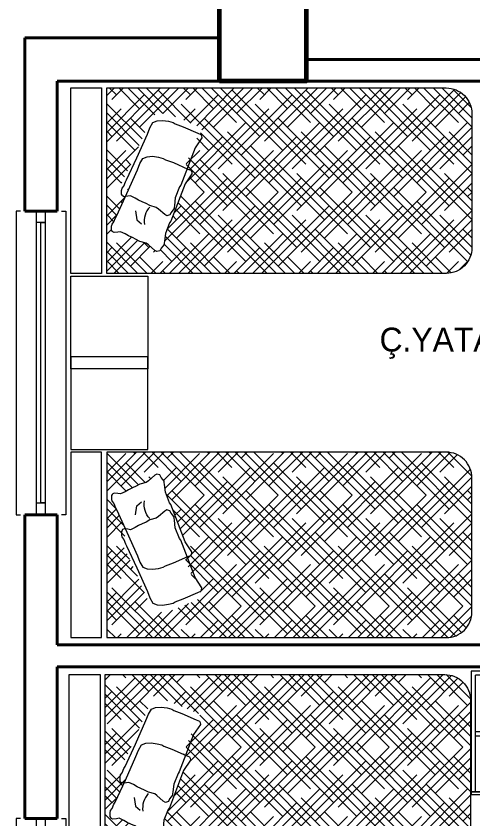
# Model space of a CAD drawing. Header units: millimetres. Extents: x 1393 to 3101, y -2944 to -480.
# Drawn here: x 1393.1 to 1604, y -1550 to -1179.8 of the extents above; entities that cross this region are included whole.
import ezdxf

# ---------------------------------------------------------------- set-up
doc = ezdxf.new("R2010")
doc.units = ezdxf.units.MM
for name, color, linetype, lineweight in [('DUVAR', 7, 'Continuous', 40), ('kolon', 1, 'Continuous', 40), ('Pencere-kapı', 142, 'Continuous', 20), ('TEFRİŞ_İÇ', 224, 'Continuous', 13), ('yazı', 253, 'Continuous', 20)]:
    doc.layers.add(name, color=color, linetype=linetype, lineweight=lineweight)
doc.styles.get("Standard").update_dxf_attribs({"font": 'EtrFont'})

# ---------------------------------------------------------------- blocks, each defined once
blk = doc.blocks.new('a56')
at = {"layer": 'Pencere-kapı', "linetype": 'Continuous', "flags": 128}
for points in [[(1395.053171, -1549.821931), (1393.053171, -1549.821931), (1393.053171, -1689.821931), (1395.05317, -1689.821931)], [(1402.553171, -1689.821931), (1402.553171, -1549.821931), (1406.553171, -1549.821931), (1406.553171, -1689.821931), (1402.553171, -1689.821931), (1402.553171, -1684.27463), (1406.553171, -1684.27463), (1404.553171, -1684.27463), (1404.553171, -1555.017708), (1406.553171, -1555.017708), (1402.553171, -1555.017708)], [(1414.053172, -1549.821931), (1416.053172, -1549.821931), (1416.053171, -1689.821931), (1414.053171, -1689.821931)]]:
    blk.add_lwpolyline(points, dxfattribs=at)
blk = doc.blocks.new('YATAK_90')
at = {"layer": 'TEFRİŞ_İÇ'}
h = blk.add_hatch(dxfattribs=at)
h.set_pattern_fill('HOUND', color=51, scale=0.02, angle=315, style=0, pattern_type=2)
h.set_pattern_definition([(45, (-337.610665, -68.087708), (0.1122532015, 0.067351921), [0.508, -0.254]), (315, (-337.610665, -68.087708), (-0.1122532015, 0.067351921), [0.508, -0.254])])
h.paths.add_polyline_path([(0.3569, 0.4236), (0.3569, -0.4764), (-1.2931, -0.4764), (-1.3126, -0.4749), (-1.3317, -0.4703), (-1.3498, -0.4628), (-1.3665, -0.4525), (-1.3815, -0.4398), (-1.3942, -0.4249), (-1.4045, -0.4082), (-1.412, -0.39), (-1.4165, -0.371), (-1.4181, -0.3514), (-1.4181, 0.2986), (-1.4165, 0.3181), (-1.412, 0.3372), (-1.4045, 0.3553), (-1.3942, 0.3721), (-1.3815, 0.387), (-1.3665, 0.3997), (-1.3498, 0.41), (-1.3317, 0.4175), (-1.3126, 0.4221), (-1.2931, 0.4236)])
h.paths.add_polyline_path([(-0.0571, -0.0606), (-0.0561, -0.07), (-0.0526, -0.077), (-0.037, -0.0832), (-0.0226, -0.0895), (-0.0724, -0.2195), (-0.1054, -0.2688), (-0.1044, -0.2782), (-0.1009, -0.2852), (-0.0853, -0.2914), (-0.0154, -0.3222), (0.0236, -0.3366), (0.0339, -0.3428), (0.0565, -0.349), (0.0853, -0.3531), (0.112, -0.351), (0.1326, -0.3428), (0.1469, -0.3181), (0.1593, -0.2873), (0.2106, -0.1721), (0.26, -0.0652), (0.2661, -0.0549), (0.2743, -0.0343), (0.2826, -0.024), (0.2846, -0.0138), (0.2846, -0.0035), (0.2846, 0.0048), (0.2821, 0.0097), (0.2794, 0.0133), (0.2723, 0.0171), (0.2538, 0.015), (0.2492, 0.0143), (0.259, 0.0361), (0.3083, 0.143), (0.3145, 0.1533), (0.3227, 0.1739), (0.3309, 0.1842), (0.333, 0.1944), (0.333, 0.2047), (0.333, 0.213), (0.3305, 0.2179), (0.3278, 0.2215), (0.3206, 0.2253), (0.3021, 0.2232), (0.2898, 0.2212), (0.2672, 0.2315), (0.2508, 0.2417), (0.2323, 0.25), (0.2138, 0.2582), (0.1953, 0.2685), (0.1644, 0.2767), (0.1542, 0.2849), (0.1233, 0.3117), (0.1131, 0.3178), (0.0987, 0.3137), (0.0925, 0.3014), (0.0843, 0.2911), (0.0781, 0.2829), (0.0781, 0.2767), (0.076, 0.2673), (0.0719, 0.2302), (0.0514, 0.178), (0.0453, 0.1698), (-0.0241, -0.0113)])
at = {"layer": 'TEFRİŞ_İÇ', "linetype": 'Continuous'}
for p, q in [((0.1569, 0.8862), (0.5319, 0.8862)), ((0.1569, 0.4362), (0.1569, 0.8862)), ((0.5319, 0.8862), (0.5319, 0.4362)), ((0.5319, 0.4362), (0.1569, 0.4362)), ((0.2102, 0.1628), (0.1871, 0.1821)), ((0.2163, 0.1197), (0.2102, 0.1628))]:
    blk.add_line(p, q, dxfattribs=at)
at = {"layer": 'TEFRİŞ_İÇ', "linetype": 'Continuous', "flags": 128}
blk.add_lwpolyline([(-1.2931, 0.4236), (0.3569, 0.4236), (0.3569, -0.4764), (-1.2931, -0.4764, -0.414214), (-1.4181, -0.3514), (-1.4181, 0.2986, -0.414214)], format="xyb", close=True, dxfattribs=at)
for points in [[(0.5319, 0.4236), (0.5319, -0.4764), (0.3819, -0.4764), (0.3819, 0.4236)], [(0.0781, 0.2829), (0.0843, 0.2911), (0.0925, 0.3014), (0.0987, 0.3137), (0.1131, 0.3178), (0.1233, 0.3117), (0.1542, 0.2849), (0.1644, 0.2767), (0.1953, 0.2685), (0.2138, 0.2582), (0.2323, 0.25), (0.2508, 0.2417), (0.2672, 0.2315), (0.2898, 0.2212), (0.3021, 0.2232), (0.3206, 0.2253), (0.3278, 0.2215), (0.3305, 0.2179), (0.333, 0.213), (0.333, 0.2047), (0.333, 0.1944), (0.3309, 0.1842), (0.3227, 0.1739), (0.3145, 0.1533), (0.3083, 0.143), (0.259, 0.0361), (0.2076, -0.0791), (0.1953, -0.1099), (0.1809, -0.1346), (0.1603, -0.1428), (0.1336, -0.1449), (0.1048, -0.1408), (0.0822, -0.1346), (0.072, -0.1284), (0.0329, -0.114), (-0.037, -0.0832), (-0.0526, -0.077), (-0.0561, -0.07), (-0.0571, -0.0606), (-0.0241, -0.0113), (0.0453, 0.1698), (0.0514, 0.178), (0.0719, 0.2302), (0.076, 0.2673), (0.0781, 0.2767)], [(0.0298, 0.109), (0.036, 0.1172), (0.0442, 0.1275), (0.0503, 0.1398), (0.0647, 0.144), (0.075, 0.1378), (0.1058, 0.1111), (0.1161, 0.1028), (0.1469, 0.0946), (0.1654, 0.0843), (0.1839, 0.0761), (0.2024, 0.0679), (0.2189, 0.0576), (0.2415, 0.0473), (0.2538, 0.0494), (0.2723, 0.0514), (0.2794, 0.0477), (0.2821, 0.044), (0.2846, 0.0391), (0.2846, 0.0308), (0.2846, 0.0206), (0.2826, 0.0103), (0.2743, 0), (0.2661, -0.0206), (0.26, -0.0308), (0.2106, -0.1378), (0.1593, -0.253), (0.1469, -0.2838), (0.1326, -0.3085), (0.112, -0.3167), (0.0853, -0.3188), (0.0565, -0.3147), (0.0339, -0.3085), (0.0236, -0.3023), (-0.0154, -0.2879), (-0.0853, -0.2571), (-0.1009, -0.2509), (-0.1044, -0.2439), (-0.1054, -0.2344), (-0.0724, -0.1852), (-0.0031, -0.0041), (0.0031, 0.0041), (0.0236, 0.0563), (0.0277, 0.0934), (0.0298, 0.1028)]]:
    blk.add_lwpolyline(points, close=True, dxfattribs=at)
at = {"layer": 'TEFRİŞ_İÇ', "linetype": 'Continuous'}
blk.add_arc((0.0747, 0.1705), 0.1005, 316.5761, 9.3441, dxfattribs=at)
blk = doc.blocks.new('VVVV')
at = {"layer": 'TEFRİŞ_İÇ'}
for p, q in [((0.571137, 0.195119), (-0.306633, 0.195119)), ((-0.306633, 0.195119), (-0.306633, -0.360985)), ((0.571137, 0.195119), (0.571137, -0.360985)), ((0.329303, 0.176119), (-0.287633, 0.176119)), ((-0.287633, -0.360985), (-0.287633, 0.176119)), ((0.329303, 0.176119), (0.552137, 0.176119)), ((0.552137, -0.360985), (0.552137, 0.176119)), ((-0.250036, 0.129544), (-0.250036, -0.085485)), ((-0.230034, 0.128285), (-0.209347, -0.085485)), ((-0.170064, 0.129544), (-0.170064, -0.085485)), ((-0.147198, 0.128285), (-0.12651, -0.085485)), ((-0.087228, 0.129544), (-0.087228, -0.085485)), ((-0.053678, 0.129544), (-0.053678, -0.085485)), ((-0.033676, 0.128285), (-0.012989, -0.085485)), ((0.026294, 0.129544), (0.026294, -0.085485)), ((0.067465, 0.129544), (0.067465, -0.085485)), ((0.087466, 0.128285), (0.108153, -0.085485)), ((0.147436, 0.129544), (0.147436, -0.085485)), ((0.170303, 0.128285), (0.19099, -0.085485)), ((0.230273, 0.129544), (0.230273, -0.085485)), ((0.263823, 0.129544), (0.263823, -0.085485)), ((0.283824, 0.128285), (0.304512, -0.085485)), ((0.343794, 0.129544), (0.343794, -0.085485)), ((0.366661, 0.128285), (0.387348, -0.085485)), ((0.426631, 0.129544), (0.426631, -0.085485)), ((0.455581, 0.129544), (0.455581, -0.085485)), ((0.478448, 0.128285), (0.499135, -0.085485)), ((0.538418, 0.129544), (0.538418, -0.085485)), ((0.552137, -0.085485), (-0.287633, -0.085485)), ((0.552137, -0.104485), (-0.287633, -0.104485)), ((-0.250036, -0.104485), (-0.250036, -0.31722)), ((-0.207374, -0.104485), (-0.187251, -0.31722)), ((-0.170064, -0.104485), (-0.170064, -0.31722)), ((-0.124537, -0.104485), (-0.104414, -0.31722)), ((-0.087228, -0.104485), (-0.087228, -0.31722)), ((-0.053678, -0.104485), (-0.053678, -0.31722)), ((-0.011016, -0.104485), (0.009107, -0.31722)), ((0.026294, -0.104485), (0.026294, -0.31722)), ((0.067465, -0.104485), (0.067465, -0.31722)), ((0.110127, -0.104485), (0.13025, -0.31722)), ((0.147436, -0.104485), (0.147436, -0.31722)), ((0.192964, -0.104485), (0.213087, -0.31722)), ((0.230273, -0.104485), (0.230273, -0.31722)), ((0.263823, -0.104485), (0.263823, -0.31722)), ((0.306485, -0.104485), (0.326608, -0.31722)), ((0.343794, -0.104485), (0.343794, -0.31722)), ((0.389322, -0.104485), (0.409445, -0.31722)), ((0.426631, -0.104485), (0.426631, -0.31722)), ((0.45535, -0.104485), (0.45535, -0.31722)), ((0.501109, -0.104485), (0.521232, -0.31722)), ((0.538418, -0.104485), (0.538418, -0.31722)), ((-0.306633, -0.360985), (0.329303, -0.360985)), ((-0.306633, -0.363702), (-0.306633, -0.374881)), ((0.32668, -0.363702), (-0.306633, -0.363702)), ((0.32668, -0.363702), (0.571137, -0.363702)), ((0.571137, -0.360985), (0.329303, -0.360985)), ((0.571137, -0.363702), (0.571137, -0.374881)), ((-0.306633, -0.374881), (0.32668, -0.374881)), ((0.571137, -0.374881), (0.32668, -0.374881))]:
    blk.add_line(p, q, dxfattribs=at)

msp = doc.modelspace()

# ---------------------------------------------------------------- linework, layer by layer
at = {"layer": 'DUVAR', "color": 5}
for p, q in [((1397.053171, -1269.821931), (1412.053171, -1269.821931)), ((1397.053171, -1409.821931), (1412.053171, -1409.821931)), ((1397.053171, -1549.821931), (1412.053171, -1549.821931))]:
    msp.add_line(p, q, dxfattribs=at)
at = {"layer": 'DUVAR', "color": 5, "flags": 128}
for points in [[(1397.053171, -1269.821931), (1397.053171, -1189.821931)], [(1487.053171, -1189.821931), (1397.053171, -1189.821931)], [(1797.053171, -1199.821931), (1527.053171, -1199.821931)], [(1412.053171, -1269.821931), (1412.053171, -1209.821931)], [(1487.053171, -1209.821931), (1412.053171, -1209.821931)], [(1797.053171, -1209.821931), (1527.053171, -1209.821931)], [(1397.053171, -1549.821931), (1397.053171, -1409.821931)], [(1412.053171, -1469.821931), (1412.053171, -1409.821931)], [(1777.053171, -1469.821931), (1412.053171, -1469.821931)], [(1777.053171, -1479.821931), (1412.053171, -1479.821931)], [(1412.053171, -1549.821931), (1412.053171, -1479.821931)]]:
    msp.add_lwpolyline(points, dxfattribs=at)
at = {"layer": 'kolon', "lineweight": 60, "flags": 128}
msp.add_lwpolyline([(1487.053171, -1209.821931), (1487.053171, -1169.821931), (1527.053171, -1169.821931), (1527.053171, -1209.821931), (1487.053171, -1209.821931)], dxfattribs=at)
at = {"layer": 'Pencere-kapı', "linetype": 'Continuous', "flags": 128}
for points in [[(1395.05317, -1269.821931), (1393.05317, -1269.821931), (1393.053171, -1409.821931), (1395.053171, -1409.821931)], [(1402.553171, -1409.821931), (1402.553171, -1269.821931), (1406.553171, -1269.821931), (1406.553171, -1409.821931), (1402.553171, -1409.821931), (1402.553171, -1404.27463), (1406.553171, -1404.27463), (1404.553171, -1404.27463), (1404.553171, -1275.017708), (1406.553171, -1275.017708), (1402.553171, -1275.017708)], [(1414.053172, -1269.821931), (1416.053172, -1269.821931), (1416.053171, -1409.821931), (1414.053171, -1409.821931)]]:
    msp.add_lwpolyline(points, dxfattribs=at)

# ---------------------------------------------------------------- block references
msp.add_blockref('a56', (0, 0))
at = {"layer": 'TEFRİŞ_İÇ', "linetype": 'ByBlock', "xscale": 95, "yscale": 95, "zscale": 95, "rotation": 180}
for p in [(1468.827613, -1258.252003), (1468.151905, -1528.704967)]:
    msp.add_blockref('YATAK_90', p, dxfattribs=at)
at = {"layer": 'TEFRİŞ_İÇ', "linetype": 'ByBlock', "xscale": -95, "yscale": 95, "zscale": 95}
msp.add_blockref('YATAK_90', (1468.827613, -1421.166902), dxfattribs=at)
at = {"layer": 'TEFRİŞ_İÇ', "color": 2, "xscale": 100, "yscale": 100, "zscale": 100}
msp.add_blockref('VVVV', (1633.891756, -1501.33381), dxfattribs=at)

# ---------------------------------------------------------------- texts
at = {"layer": 'yazı', "color": 1}
msp.add_text('Ç.YATAK ODASI', height=11, rotation=360, dxfattribs=at).set_placement((1560.890345, -1334.495379))

doc.saveas('drawing.dxf')
